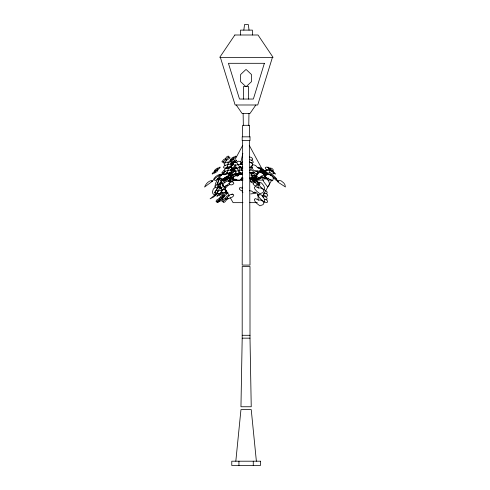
<?xml version="1.0" encoding="UTF-8"?>
<svg xmlns="http://www.w3.org/2000/svg" width="490" height="490" viewBox="0 0 490 490"><rect width="100%" height="100%" fill="white"/><g stroke="black" fill="none" stroke-linecap="round" stroke-linejoin="round"><path stroke-width="0.73" d="M242.599 140.581L242.195 265.078L250.004 265.078L249.594 140.581M242.611 136.759L242.648 125.305L249.545 125.305L249.582 136.759M270.97 175.144L268.447 174.385L265.911 174.673L265.917 173.907M242.195 338.155L240.958 406.755L251.235 406.755L250.004 338.155L250.004 266.511L242.195 266.511L242.195 338.155L250.004 338.155M248.761 125.305L248.963 113.368M219.061 179.812L217.897 182.739L214.792 187.315L215.545 183.462L217.94 178.354L219.03 178.152L219.061 179.812L219.826 178.464M227.605 185.392L226.46 187.315L224.034 186.745L222.595 185.14L222.681 182.739L224.261 180.393L226.729 179.812L226.778 178.464M229.608 181.079L229.706 178.354L228.248 178.152L226.729 179.812M235.819 461.2L240.958 409.615L251.235 409.615L256.374 461.2M253.275 182.997L253.165 184.087L254.298 185.306L255.964 185.888L257.097 185.459L256.974 184.289L253.275 180.485L251.615 179.824L250.396 180.167L250.402 181.3L251.615 182.494L253.275 182.997L256.974 181.778L258.634 182.274L259.853 183.474L259.853 184.601L258.634 184.951L256.974 184.289M256.974 181.778L257.085 180.688L255.952 179.463L254.286 178.881L253.152 179.316L253.275 180.485M214.632 172.468L214.553 173.129L216.886 171.653L217.817 170.453L217.701 169.957L220.077 167.641L220.065 167.059C216.549 168.248 215.747 172.884 212.237 174.066L212.219 173.485L214.596 171.175L217.701 169.957M217.664 168.664L217.75 168.003L215.416 169.479L214.485 170.673L214.596 171.175M221.517 192.074L219.293 195.424L221.627 193.948L222.558 192.754L222.442 192.252L220.892 192.864M219.373 200.949L219.293 201.604L221.627 200.128L222.558 198.934L222.442 198.432L224.818 196.123L224.806 195.541C221.29 196.723 220.488 201.365 216.978 202.548L216.96 201.966L219.336 199.657L222.442 198.432M222.411 197.139L222.491 196.478L220.157 197.96L219.226 199.154L219.336 199.657M230.508 161.455L230.429 162.11L232.762 160.634L233.687 159.44L233.577 158.938L235.953 156.629L235.935 156.047C232.425 157.229 231.623 161.871 228.107 163.054L228.095 162.472L230.471 160.163L233.577 158.938M235.604 167.494L231.194 172.468L231.115 173.129L233.448 171.653L234.379 170.453L234.263 169.957L236.639 167.641L236.627 167.059M233.54 157.645L233.62 156.99L231.286 158.466L230.361 159.66L230.471 160.163M233.448 164.665L231.115 166.141L234.312 161.014L231.978 162.496L231.047 163.691L231.157 164.193L233.356 163.329M234.232 168.664L234.312 168.003L231.978 169.479L231.047 170.673L231.157 171.175L234.263 169.957M240.063 172.468L239.978 173.129L240.933 172.78M243.824 30.117L244.559 24.5L248.314 24.5L249.043 30.117M240.161 164.377L241.147 164.046L241.386 162.956L242.666 161.731M237.699 176.375L239.855 166.722M240.847 162.27L242.838 153.358M225.259 165.265L223.838 166.355L223.501 167.574L224.463 168.156L226.104 167.727L227.391 166.557L228.279 162.754L227.415 162.092L225.792 162.435L224.432 163.568L224.212 164.763L225.259 165.265L230.41 164.046L231.831 162.956L232.168 161.731M227.391 172.468L228.279 168.664L229.565 167.494L231.213 167.059L232.168 167.641L231.831 168.866L230.41 169.957L225.259 171.175L223.838 172.266L223.501 173.485L224.463 174.066L226.104 173.638L227.391 172.468L228.254 173.129L229.884 172.78L231.237 171.653L231.464 170.453L230.41 169.957M233.779 178.77L230.043 178.372L227.679 177.521L230.116 177.533L230.551 175.818L232.193 174.514M218.852 176.259L219.171 175.23L221.903 174.464L224.304 174.752L227.378 173.736L228.91 174.238L228.487 175.592L222.993 178.997L219.698 177.778M224.304 174.752L224.543 173.993M272.428 57.367L257.734 104.989L235.133 104.989L220.371 57.367M216.721 193.421L214.871 195.424L212.844 193.562L212.458 191.841L213.358 188.969L215.661 187.272L217.352 187.535L217.793 186.12A9.727 8.275 68.7 0 1 217.995 181.631M236.811 162.754L237.215 161.584L238.771 161.149L240.486 161.731L241.27 162.956L240.627 164.046L235.641 165.265L233.889 164.763L232.995 163.568L233.516 162.435L235.133 162.092L236.811 162.754L239.457 166.557L241.135 167.219L242.746 166.87M239.457 166.557L239.053 167.727L237.497 168.156L235.782 167.574L234.992 166.355L235.641 165.265M236.107 168.223L237.227 168.664L239.873 172.468L239.469 173.638L237.913 174.066L236.198 173.485L235.408 172.266L236.058 171.175L241.043 169.957L242.795 170.453M226.809 173.638L227.256 172.468L226.239 172.909M239.935 167.727L240.382 166.557L238.857 167.219M251.56 172.468L251.107 173.638L251.885 174.066L253.385 173.485L254.665 172.266M228.83 178.85L230.043 176.21L229.957 174.158L228.401 173.338L225.908 174.03M225.112 158.938L226.956 156.629L228.273 156.047L228.726 156.475L228.034 157.645L223.771 161.455L222.417 162.11L221.866 161.767L223.838 159.44L225.112 158.938L226.692 160.163L229.332 158.466L229.939 157.333L229.387 156.99L228.034 157.645M226.692 160.163L224.849 162.472L223.532 163.054L223.079 162.625L223.771 161.455M219.251 199.736L216.537 201.604L215.992 201.261L216.592 200.128L219.232 198.432L221.082 196.123L222.393 195.541L222.852 195.969L222.16 197.139L223.514 196.478M235.543 170.673L234.275 171.175L232.425 173.485L231.109 174.066L230.655 173.638L231.347 172.468L229.994 173.129M226.888 192.074L223.875 194.769L222.521 195.424L221.97 195.081L222.57 193.948L225.21 192.252L226.613 190.353M228.064 192.974L226.797 193.477L226.288 194.561L223.636 196.368L223.177 195.939L223.875 194.769M227.617 197.513L223.771 200.949L222.417 201.604L221.866 201.261L222.466 200.128L225.112 198.432L226.956 196.123L228.273 195.541L228.726 195.969M228.879 198.358L226.692 199.657L224.849 201.966L223.532 202.548L223.079 202.119L223.771 200.949M224.065 196.827L222.086 199.154M230.833 167.372L242.74 145.279M278.363 181.318L278.877 180.381L281.144 180.847L283.71 182.905L284.855 184.528L285.425 186.966L278.149 182.262L277.071 180.975L278.363 181.318L277.101 180.302A9.727 9.592 81.5 0 0 265.917 174.238M262.297 196.686L271.779 180.087L267.999 180.087L266.921 178.078M225.124 171.261L223.079 173.638L223.532 174.066M241.043 169.957L241.686 168.866L240.902 167.641L239.187 167.059M249.673 170.214L250.727 169.957L251.376 168.866L250.586 167.641L249.441 167.255M219.734 187.535L220.163 187.272L217.713 191.841L215.03 195.424C215.147 192.013 216.329 188.27 219.232 186.237L219.734 187.535L220.58 186.12A9.727 8.961 -60.6 0 1 228.444 176.008M258.855 183.242L259.473 182.243L261.531 182.99L263.657 185.563L264.502 187.505L264.692 190.31L260.49 186.806L258.628 184.546L257.752 182.893L258.855 183.242L257.814 181.98M258.855 195.332L259.473 194.334L261.531 195.081L263.657 197.648L264.502 199.595L264.692 202.395L260.49 198.897L258.628 196.637L257.752 194.983L258.855 195.332L257.814 194.071M255.847 104.989L250.078 113.368L242.011 113.368L236.247 104.989M232.242 168.921L235.641 164.689M219.287 184.289L218.148 184.951L217.921 184.601L221.137 181.778L221.419 182.384L219.287 184.289L218.509 185.888L220.947 184.087L221.701 182.997L221.523 182.611M224.457 179.316L223.55 180.485L224.69 179.824L224.916 180.167M229.779 172.266L228.799 174.066L231.194 172.468M217.627 192.515L216.978 193.911L217.995 193.483M221.014 188.276L222.007 187.107L223.777 186.678L225.198 187.254L225.369 188.479L224.175 189.569L218.577 190.788L217.389 191.878L217.554 193.097L218.975 193.679L220.745 193.25L221.737 192.08L221.014 188.276L219.673 187.615L217.885 187.958L216.788 189.091L217.082 190.285L218.577 190.788M229.106 181.692L228.873 180.485L229.865 179.316L231.635 178.881L233.056 179.463L233.228 180.688L232.033 181.778L230.257 182.164M229.369 183.082L229.602 184.289L228.61 185.459L226.839 185.888L225.89 185.502M229.185 181.398L230.98 180.467L231.507 180.933L227.691 184.614L224.089 187.051L222.975 185.845L223.146 184.154L224.775 182.347L227.293 181.055L229.185 181.398L230.098 180.387A9.727 6.217 88.2 0 1 237.221 174.324M230.423 170.41L231.372 169.381L232.836 169.148M231.611 194.597L233.577 194.561L233.73 195.657L232.462 197.011L227.642 198.83L227.127 197.862L228.916 195.406L230.753 194.475L231.611 194.597L232.321 193.838M263.191 172.523L261.452 172.161L258.451 172.915L256.558 174.899L256.717 176.363L255.308 177.87L256.638 178.244L259.271 177.582L264.435 174.661M242.525 177.515L239.714 180.473L236.192 180.112L233.706 179.089L233.087 177.558L234.545 176.063L237.766 175.696L239.929 174.293L242.562 174.079M220.341 175.696L222.638 174.079L215.729 180.473L214.504 180.112L214.534 179.089L216.004 177.558L218.411 176.063L220.341 175.696L221.168 174.838M228.187 176.271L231.145 173.338L225.651 178.85L222.883 179.757L228.64 175.812M229.602 177.778L233.154 175.23L235.702 174.464L236.505 174.752L238.238 173.736L237.43 174.238M253.318 177.227L255.639 176.173L257.899 173.889M228.26 168.866L229.534 167.641L231.041 167.059L231.813 167.494M246.317 86.546L251.48 81.652L251.48 74.535L246.317 69.647L245.778 69.647L240.608 74.535L240.608 81.652L245.778 86.546M225.621 168.866L228.273 167.059L228.726 167.494L228.034 168.664L229.387 168.003M233.197 168.866L235.849 167.059M219.863 201.151L217.658 202.548L217.199 202.119M221.897 180.688L223.244 179.463M242.421 172.86L241.564 173.638L239.922 174.066L238.961 173.485M223.838 170.453L221.866 172.78L222.417 173.129L223.771 172.468M216.213 190.298L214.234 192.625L214.785 192.974L216.139 192.313M250.274 167.445L252.185 165.779L252.656 164.04L251.321 162.686L249.986 162.435M234.232 161.675L236.627 160.077L236.639 160.659L234.722 162.607M229.816 166.655L230.735 165.871M219.373 194.769L216.978 196.368L216.96 195.786L219.336 193.477M220.708 192.252L222.558 190.298L222.442 189.802M215.373 194.597L210.118 198.83L213.701 196.949L215.612 195.406L216.145 194.475L215.373 194.597L216.311 193.838M238.311 174.838L237.234 175.696L235.733 174.293L234.238 174.189M222.901 189.434L224.818 187.486L224.806 186.904M211.833 181.398L212.623 181.055L204.575 187.051C205.782 183.989 208.336 181.006 211.717 180.467L211.833 181.398L213.132 180.387A9.727 9.72 0 0 1 224.438 174.324M266.474 175.138L267.687 174.201L270.431 174.667L272.685 176.725L273.291 178.348L272.673 180.786L266.664 177.888L264.686 176.088L264.343 174.795L266.474 175.138L265.366 174.121A9.727 8.667 86.9 0 0 263.001 170.3M265.041 171.151L270.584 168.542M269.182 168.664L270.106 168.003L271.76 168.346L273.095 169.479L273.267 170.673L272.158 171.175L266.921 169.957L265.519 168.866L265.231 167.641L266.248 167.059L267.92 167.494L269.182 168.664L269.892 172.468L271.154 173.638L272.826 174.066L273.843 173.485L273.561 172.266L272.158 171.175M269.892 172.468L268.973 173.129L267.32 172.78L265.978 171.653L265.813 170.453L266.921 169.957M262.891 195.424L263.81 194.769L263.583 193.556M263.02 197.139L263.945 196.478L265.598 196.827L266.934 197.96L267.105 199.154L265.997 199.657L264.331 199.265M217.352 187.535L219.281 186.237L219.808 187.535M240.657 163.654L241.245 163.286M241.901 178.519L241.172 178.55M250.941 178.93L256.987 177.337L251.744 178.942M255.014 179.352L261.029 177.766L254.745 179.622M260.551 177.974L263.314 177.337L255.431 179.536L255.909 179.328M257.624 167.678L260.037 168.627L261.415 170.22L259.884 171.157L257.771 171.175L253.422 170.25L252.001 167.611L251.836 165.565L253.183 164.738L255.56 165.43L257.624 167.678L258.377 167.213M235.182 175.592L237.766 173.993M234.018 176.29L229.467 178.997M236.541 172.939L230.759 175.5L229.669 173.668M249.453 167.641L250.47 167.059L252.142 167.494M257.967 170.845L252.454 172.731M227.924 193.097L226.839 193.679L226.711 193.25M235.892 179.787L235.531 179.965L236.548 179.769M253.146 179.965L253.502 179.787M235.617 168.664L236.964 168.003L237.515 168.346M221.762 187.848L220.408 188.509L221.1 187.339L220.641 186.904L219.33 187.486M235.139 179.04L233.093 179.769L235.182 179.787M249.428 178.654L253.012 177.533L249.802 177.809M249.863 159.771L251.529 160.163L252.638 159.66L252.466 158.466L251.131 157.333L249.477 156.99M264.41 193.085L266.07 193.477L267.179 192.974L267.013 191.78L265.678 190.647M254.218 177.974L254.696 177.766L250.378 178.93L253.422 178.372M231.366 168.664L232.891 168.003M250.035 173.129L251.052 172.688M238.685 173.638L237.662 174.066L237.65 173.485M241.576 170.563L242.219 170.312M240.706 168.156L242.213 167.574M230.116 177.533L233.424 177.876M268.367 178.097L265.874 178.911L262.799 177.245L261.397 175.947M256.907 178.244L251.78 179.542M236.156 179.701L232.67 180.326M264.465 170.936L266.278 170.41M241.46 178.403L242.936 177.974M255.235 176.737L256.717 176.363M241.35 178.219L242.501 177.931M232.554 178.942L233.693 178.66M233.932 168.346L235.549 168.003M241.252 168.346L242.875 168.003M242.624 172.897L241.552 173.129L239.873 172.468M228.095 179.003L222.166 179.757L220.39 178.819M250.268 167.85L252.087 167.47M249.563 178.636L251.658 178.979L253.201 180.32L253.912 180.179A9.727 5.2 -68.1 0 1 258.065 186.96L258.34 187.989L260.6 187.946L263.246 189.336L263.81 191.431L262.928 192.607L259.884 193.746L256.907 191.412L254.818 189.011L254.328 187.174L255.596 186.531L258.34 187.989M249.563 190.726L251.658 191.069L253.201 192.411L254.451 192.166M256.711 178.93L259.749 178.372M264.686 178.936L266.193 178.679L268.404 180.375L269.433 183.248L269.212 184.963L267.522 186.831L263.571 181.459L262.664 178.936L262.965 177.637L264.686 178.936L264.184 177.521A9.727 8.667 -65.2 0 0 258.052 167.415M257.17 176.02L250.978 175.132L256.429 175.696M234.006 179.328L231.746 179.377M252.093 177.974L254.359 177.931L251.836 178.783L249.747 178.752M260.968 176.694L261.366 176.669M250.666 181.833L255.731 181.214L255.333 180.596L253.201 180.32M250.666 193.924L255.731 193.305L255.333 192.686L253.201 192.411M258.34 200.079L260.6 200.036L263.246 201.427L263.81 203.522L262.928 204.698L259.884 205.837L256.907 203.503L254.818 201.102L254.328 199.258L255.596 198.621L258.34 200.079L258.065 199.044A9.727 5.2 -68.1 0 0 253.912 192.27M253.771 175.622L253.25 175.628L257.409 176.278M225.486 180.087L220.194 180.087L223.232 185.398M233.069 180.087L242.948 180.087M256.625 180.087L263.467 180.087M242.948 202.658L233.093 202.658L230.435 198.009M249.79 202.658L257.373 202.658M242.195 335.289L250.004 335.289M236.382 179.897L233.675 179.328L231.696 177.974M252.522 180.161L253.796 180.393M254.665 175.567L256.797 176.039M229.761 178.942L230.851 179.23M240.627 164.046L242.379 164.542M250.727 169.957L252.479 170.453L253.373 171.653L252.846 172.78L251.235 173.129L249.557 172.468M234.306 170.673L236.058 171.175M262.064 171.788L262.511 171.917M264.68 174.262L265.911 174.673M232.033 181.778L233.528 182.274L233.822 183.474L232.726 184.601L230.943 184.951L229.602 184.289M224.175 189.569L225.67 190.065L225.964 191.265L224.867 192.392L223.079 192.742L221.737 192.08M252.503 173.54L254.175 174.158L256.35 175.8M251.168 175.812L252.417 176.271L253.048 177.227M255.413 178.819L259.026 179.769L259.412 178.85L258.408 177.79M241.147 164.046L242.44 164.652M230.41 164.046L231.464 164.542L231.237 165.743L229.884 166.87L228.254 167.219L227.391 166.557M225.259 171.175L224.212 170.673L224.432 169.479L225.792 168.346L227.415 168.003L228.279 168.664M228.873 180.485L227.532 179.824L225.749 180.167L224.653 181.3L224.947 182.494M240.418 173.993L241.049 174.324A9.727 0.711 -88.6 0 1 241.386 174.379M272.115 175.977L276.299 179.003L276.862 180.026L276.244 180.387L273.561 177.919M270.651 169.957L272.544 171.175L275.356 174.066L267.846 167.059L273.922 173.129L273.438 172.468M260.074 170.79L263.479 174.066L260.398 171.261M259.492 168.572L262.383 170.551M263.479 171.298L267.767 174.207L263.228 169.558L260.674 167.819L259.841 168.033L260.747 169.43M242.415 178.519L242.985 178.942M233.767 170.79L234.275 171.175M225.21 192.252L226.797 193.477M225.112 198.432L226.692 199.657M219.232 198.432L219.734 198.824M251.529 160.163L252.932 161.247L253.22 162.472L252.197 163.054L250.531 162.625L249.686 161.841M256.38 171.175L257.783 172.266L258.065 173.485L257.048 174.066L255.376 173.638L254.114 172.468M266.07 193.477L267.479 194.561L267.761 195.786L266.744 196.368L265.072 195.939L263.81 194.769M265.997 199.657L267.399 200.741L267.681 201.966L266.664 202.548L264.992 202.119L264.153 201.335M271.123 175.732L269.169 174.213M259.473 170.857L262.052 173.129L261.562 172.468M242.924 192.693L242.17 191.878L242.281 190.788L240.621 190.285L239.408 189.091L239.402 187.958L240.621 187.615L242.281 188.276L242.158 187.107M269.763 168.664L269.279 168.003L272.544 171.175M250.972 174.03L252.417 176.271M260.362 170.673L260.674 171.175M255.406 175.806L255.639 176.173M225.124 188.717L229.302 196.018M249.239 145.279L262.591 170.048M264.753 174.066L265.476 175.402M261.587 169.871L266.266 178.721L264.429 172.486L262.989 169.754L262.15 169.552L262.297 171.212M237.423 174.838L237.766 175.696M224.806 189.361L224.818 189.942M243.132 113.368L243.334 125.305M253.263 461.2L253.263 465.5M252.399 34.998L252.399 30.117L240.468 30.117L240.468 34.998M248.595 99.084L248.595 86.546L243.493 86.546L243.493 99.084M238.936 461.2L238.936 465.5M251.707 176.008A9.727 5.372 76.8 0 1 253.336 176.964M254.769 178.489A9.727 5.372 76.8 0 1 255.541 179.646M241.693 177.931A9.727 0.711 -88.6 0 1 241.729 180.387M240.431 163.672A9.727 7.473 -87.8 0 1 242.115 162.827M218.209 180.957A9.727 8.275 68.7 0 1 220.035 177.986M257.985 167.85A9.727 8.667 86.9 0 1 262.475 169.816M255.872 176.578A9.727 6.725 54.7 0 1 262.677 171.678M264.38 63.308L253.361 99.041L239.5 99.041L228.426 63.308L264.38 63.308M234.851 34.998L219.728 57.367L273.071 57.367L258.016 34.998L234.851 34.998M250.004 136.833L242.195 136.833L242.195 140.593L250.004 140.593L250.004 136.833M260.429 461.2L231.77 461.2L231.77 465.5L260.429 465.5L260.429 461.2"/></g></svg>
